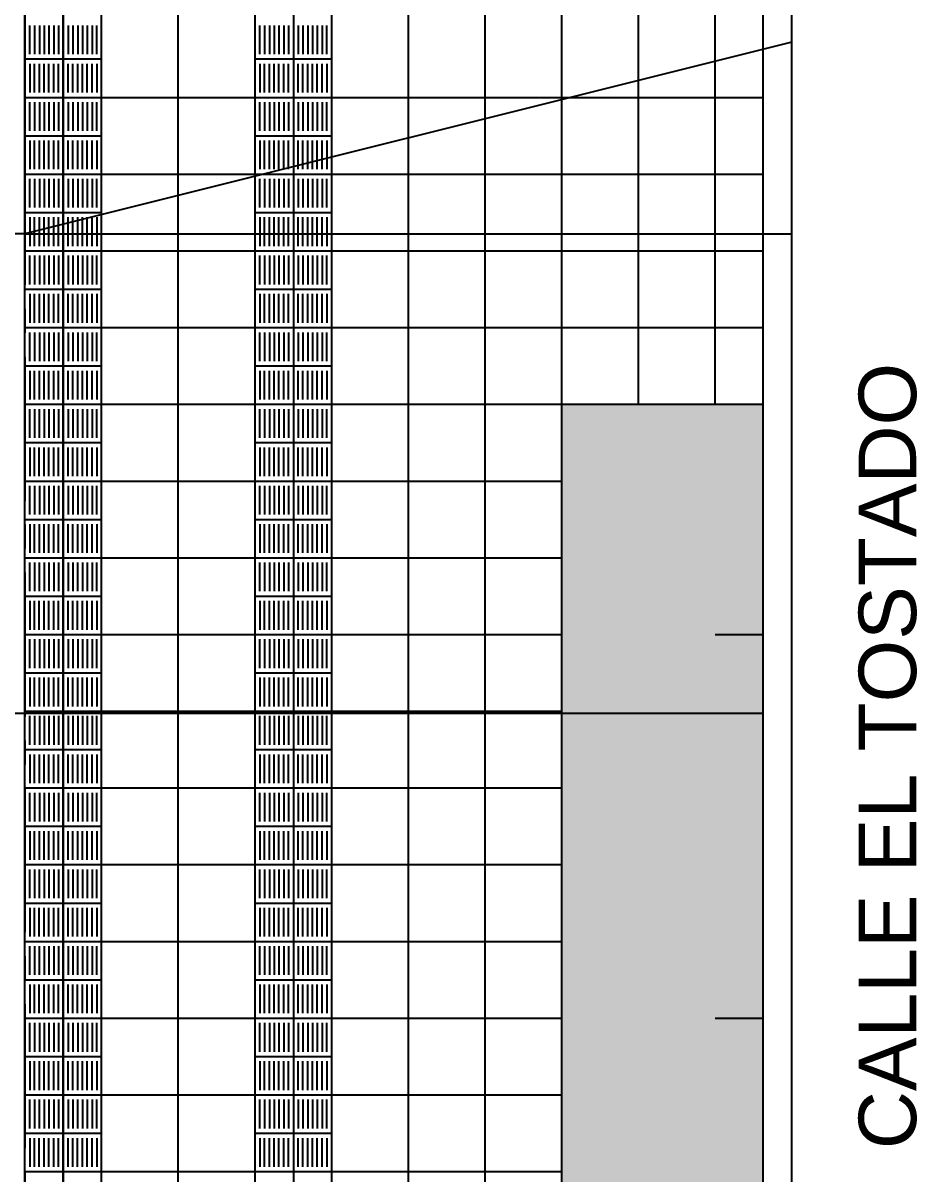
# Model space of a CAD drawing. Header units: inches. Extents: x -309 to 190, y -1585 to -1350.
# Drawn here: x -168.74 to -164.08, y -1403.94 to -1397.94 of the extents above; entities that cross this region are included whole.
import ezdxf
from ezdxf.lldxf.tags import DXFTag

# ---------------------------------------------------------------- set-up
doc = ezdxf.new("R2010")
doc.units = ezdxf.units.IN
doc.header["$MEASUREMENT"] = 0
for name, pattern in [('CENTER2', [1.125, 0.75, -0.125, 0.125, -0.125]), ('DASHDOT', [25.4, 12.7, -6.35, 0, -6.35]), ('HIDDEN', [0.375, 0.25, -0.125])]:
    doc.linetypes.add(name, pattern=pattern)
for name, color, linetype in [('02', 9, 'CONTINUOUS'), ('CIEGOS', 9, 'CONTINUOUS'), ('DET', 9, 'CONTINUOUS'), ('EJES', 9, 'DASHDOT'), ('lm', 9, 'HIDDEN'), ('NO VIDENTES', 9, 'CONTINUOUS'), ('PROY', 9, 'HIDDEN2'), ('REVOQUE', 9, 'CONTINUOUS'), ('TEXTVENT', 9, 'CONTINUOUS'), ('V2', 9, 'CONTINUOUS')]:
    doc.layers.add(name, color=color, linetype=linetype)
doc.styles.add('ARIAL', font='arial.ttf', dxfattribs={"height": 0.225})
tags = doc.linetypes.add('HIDDEN2', pattern=[0.1875, 0.125, -0.0625]).pattern_tags.tags
tags[6:7] = [DXFTag(74, 4), DXFTag(75, 0), DXFTag(340, '0'), DXFTag(46, 1.0), DXFTag(50, 0.0), DXFTag(44, 0.0), DXFTag(45, 0.0)]
tags[4:5] = [DXFTag(74, 4), DXFTag(75, 0), DXFTag(340, '0'), DXFTag(46, 1.0), DXFTag(50, 0.0), DXFTag(44, 0.0), DXFTag(45, 0.0)]

msp = doc.modelspace()

# ---------------------------------------------------------------- hatches: boundary and pattern name
at = {"layer": 'DET'}
h = msp.add_hatch(dxfattribs=at)
h.set_pattern_fill('AR-CONC', color=256, scale=0.04, style=0)
h.set_pattern_definition([(50, (-11.26744, -1582.76688), (0.28690407, -0.02510085), [0.03, -0.33]), (355, (-11.26744, -1582.76688), (-0.05550053, 0.30087685), [0.024, -0.264]), (100.45144, (-11.24353, -1582.76897), (0.23140354, 0.275776), [0.02549608, -0.28045684]), (46.1842, (-11.26744, -1582.68688), (0.42689653, -0.0662077), [0.045, -0.495]), (96.63564, (-11.23186, -1582.6924), (0.3738648, 0.38964744), [0.0382441, -0.4206855]), (351.18416, (-11.26744, -1582.6869), (0.3738648, 0.3896474), [0.036, -0.396]), (21, (-11.22744, -1582.70688), (0.23876282, -0.16104756), [0.03, -0.33]), (326, (-11.22744, -1582.70688), (0.09732613, 0.29006), [0.024, -0.264]), (71.45144, (-11.20754, -1582.7203), (0.33608895, 0.12901246), [0.02549608, -0.28045684]), (37.5, (-11.26744, -1582.76688), (0.00486394, 0.13315754), [0, -0.2608, 0, -0.268, 0, -0.265]), (7.5, (-11.26744, -1582.76688), (0.105227815, 0.157764685), [0, -0.1528, 0, -0.2548, 0, -0.101]), (327.5, (-11.35664, -1582.76688), (0.213528974, -0.00902195), [0, -0.1, 0, -0.312, 0, -0.414]), (317.5, (-11.39664, -1582.76688), (0.23327447, 0.040042), [0, -0.13, 0, -0.2072, 0, -0.294])])
h.paths.add_polyline_path([(-165.9318, -1399.9282), (-165.9318, -1412.7618), (-164.8818, -1412.7618), (-164.8819, -1399.9282)])

# ---------------------------------------------------------------- linework, layer by layer
at = {"layer": '02'}
for p, q in [((-164.7318, -1398.0397), (-168.7318, -1399.0397)), ((-168.7318, -1399.0397), (-164.7318, -1399.0397))]:
    msp.add_line(p, q, dxfattribs=at)
at = {"layer": 'CIEGOS'}
for points in [[(-167.1318, -1415.8317), (-167.1318, -1389.7393)], [(-167.5318, -1415.6658), (-167.5318, -1389.8715)], [(-168.3318, -1415.334), (-168.3318, -1390.1359)], [(-168.7318, -1415.1682), (-168.7318, -1390.2689)]]:
    msp.add_lwpolyline(points, dxfattribs=at)
at = {"layer": 'DET'}
for points in [[(-165.1318, -1399.9282), (-165.1318, -1389.0781)], [(-165.5318, -1399.9282), (-165.5318, -1389.2104)], [(-165.9318, -1416.3293), (-165.9318, -1389.3426)], [(-166.3318, -1416.1634), (-166.3318, -1389.4748)], [(-166.7318, -1415.9975), (-166.7318, -1389.607)], [(-167.3318, -1389.8054), (-167.3318, -1415.7487)], [(-167.9318, -1415.4999), (-167.9318, -1390.0037)], [(-168.5318, -1390.2021), (-168.5318, -1415.2511)], [(-168.5318, -1415.2511), (-168.5318, -1390.2689)], [(-168.7315, -1398.1282), (-168.3315, -1398.1282)], [(-167.5318, -1398.1282), (-167.1318, -1398.1282)], [(-168.732, -1398.3282), (-164.882, -1398.3282)], [(-168.7315, -1398.5282), (-168.3315, -1398.5282)], [(-167.5318, -1398.5282), (-167.1318, -1398.5282)], [(-168.732, -1398.7282), (-164.882, -1398.7282)], [(-168.7315, -1398.9282), (-168.3315, -1398.9282)], [(-167.5318, -1398.9282), (-167.1318, -1398.9282)], [(-168.732, -1399.1282), (-164.882, -1399.1282)], [(-168.7315, -1399.3282), (-168.3315, -1399.3282)], [(-167.5318, -1399.3282), (-167.1318, -1399.3282)], [(-168.732, -1399.5282), (-164.882, -1399.5282)], [(-168.7315, -1399.7282), (-168.3315, -1399.7282)], [(-167.5318, -1399.7282), (-167.1318, -1399.7282)], [(-168.732, -1399.9282), (-164.8819, -1399.9282)], [(-168.7319, -1400.1282), (-168.3319, -1400.1282)], [(-167.5318, -1400.1282), (-167.1318, -1400.1282)], [(-168.732, -1400.3282), (-165.9318, -1400.3282)], [(-168.7315, -1400.5282), (-168.3315, -1400.5282)], [(-167.5318, -1400.5282), (-167.1318, -1400.5282)], [(-168.732, -1400.7282), (-165.9318, -1400.7282)], [(-168.7319, -1400.9282), (-168.3319, -1400.9282)], [(-167.5318, -1400.9282), (-167.1318, -1400.9282)], [(-168.732, -1401.1282), (-165.9318, -1401.1282)], [(-165.1318, -1401.1282), (-164.8819, -1401.1282)], [(-168.7315, -1401.3282), (-168.3315, -1401.3282)], [(-167.5318, -1401.3282), (-167.1318, -1401.3282)], [(-168.7319, -1401.5282), (-165.9318, -1401.5282)], [(-168.7315, -1401.7282), (-168.3315, -1401.7282)], [(-167.5318, -1401.7282), (-167.1318, -1401.7282)], [(-168.7319, -1401.9282), (-165.9318, -1401.9282)], [(-168.7316, -1402.1282), (-168.3316, -1402.1282)], [(-167.5318, -1402.1282), (-167.1318, -1402.1282)], [(-168.7319, -1402.3282), (-165.9318, -1402.3282)], [(-168.7319, -1402.5282), (-168.3319, -1402.5282)], [(-167.5318, -1402.5282), (-167.1318, -1402.5282)], [(-168.7319, -1402.7282), (-165.9318, -1402.7282)], [(-168.7319, -1402.9282), (-168.3319, -1402.9282)], [(-167.5318, -1402.9282), (-167.1318, -1402.9282)], [(-168.7319, -1403.1282), (-165.9318, -1403.1282)], [(-165.1318, -1403.1282), (-164.8819, -1403.1282)], [(-168.7316, -1403.3282), (-168.3316, -1403.3282)], [(-167.5318, -1403.3282), (-167.1318, -1403.3282)], [(-168.7319, -1403.5282), (-165.9318, -1403.5282)], [(-168.732, -1403.7282), (-168.332, -1403.7282)], [(-167.5318, -1403.7282), (-167.1318, -1403.7282)], [(-168.732, -1403.9282), (-165.9318, -1403.9282)]]:
    msp.add_lwpolyline(points, dxfattribs=at)
at = {"layer": 'EJES', "ltscale": 0.6}
msp.add_line((-168.7318, -1404.0397), (-168.7318, -1399.0397), dxfattribs=at)
at = {"layer": 'lm', "linetype": 'CENTER2'}
msp.add_line((-168.7318, -1388.4307), (-168.7318, -1417.0141), dxfattribs=at)
msp.add_line((-168.7318, -1388.4307), (-168.7318, -1417.0141), dxfattribs=at)
at = {"layer": 'NO VIDENTES'}
for p, q in [((-168.7065, -1398.1032), (-168.7065, -1397.9532)), ((-168.6815, -1397.9532), (-168.6815, -1398.1032)), ((-168.6565, -1397.9532), (-168.6565, -1398.1032)), ((-168.6315, -1397.9532), (-168.6315, -1398.1032)), ((-168.6065, -1397.9532), (-168.6065, -1398.1032)), ((-168.5815, -1397.9532), (-168.5815, -1398.1032)), ((-168.5565, -1397.9532), (-168.5565, -1398.1032)), ((-168.5065, -1397.9532), (-168.5065, -1398.1032)), ((-168.4815, -1397.9532), (-168.4815, -1398.1032)), ((-168.4565, -1397.9532), (-168.4565, -1398.1032)), ((-168.4315, -1397.9532), (-168.4315, -1398.1032)), ((-168.4065, -1397.9532), (-168.4065, -1398.1032)), ((-168.3815, -1397.9532), (-168.3815, -1398.1032)), ((-168.3565, -1398.1032), (-168.3565, -1397.9532)), ((-167.5068, -1398.1032), (-167.5068, -1397.9532)), ((-167.4818, -1397.9532), (-167.4818, -1398.1032)), ((-167.4568, -1397.9532), (-167.4568, -1398.1032)), ((-167.4318, -1397.9532), (-167.4318, -1398.1032)), ((-167.4068, -1397.9532), (-167.4068, -1398.1032)), ((-167.3818, -1397.9532), (-167.3818, -1398.1032)), ((-167.3568, -1397.9532), (-167.3568, -1398.1032)), ((-167.3068, -1397.9532), (-167.3068, -1398.1032)), ((-167.2818, -1397.9532), (-167.2818, -1398.1032)), ((-167.2568, -1397.9532), (-167.2568, -1398.1032)), ((-167.2318, -1397.9532), (-167.2318, -1398.1032)), ((-167.2068, -1397.9532), (-167.2068, -1398.1032)), ((-167.1818, -1397.9532), (-167.1818, -1398.1032)), ((-167.1568, -1398.1032), (-167.1568, -1397.9532)), ((-168.7065, -1398.1532), (-168.7065, -1398.3032)), ((-168.6815, -1398.3032), (-168.6815, -1398.1532)), ((-168.6565, -1398.3032), (-168.6565, -1398.1532)), ((-168.6315, -1398.3032), (-168.6315, -1398.1532)), ((-168.6065, -1398.3032), (-168.6065, -1398.1532)), ((-168.5815, -1398.3032), (-168.5815, -1398.1532)), ((-168.5565, -1398.3032), (-168.5565, -1398.1532)), ((-168.5065, -1398.3032), (-168.5065, -1398.1532)), ((-168.4815, -1398.3032), (-168.4815, -1398.1532)), ((-168.4565, -1398.3032), (-168.4565, -1398.1532)), ((-168.4315, -1398.3032), (-168.4315, -1398.1532)), ((-168.4065, -1398.3032), (-168.4065, -1398.1532)), ((-168.3815, -1398.3032), (-168.3815, -1398.1532)), ((-168.3565, -1398.1532), (-168.3565, -1398.3032)), ((-167.5068, -1398.1532), (-167.5068, -1398.3032)), ((-167.4818, -1398.3032), (-167.4818, -1398.1532)), ((-167.4568, -1398.3032), (-167.4568, -1398.1532)), ((-167.4318, -1398.3032), (-167.4318, -1398.1532)), ((-167.4068, -1398.3032), (-167.4068, -1398.1532)), ((-167.3818, -1398.3032), (-167.3818, -1398.1532)), ((-167.3568, -1398.3032), (-167.3568, -1398.1532)), ((-167.3068, -1398.3032), (-167.3068, -1398.1532)), ((-167.2818, -1398.3032), (-167.2818, -1398.1532)), ((-167.2568, -1398.3032), (-167.2568, -1398.1532)), ((-167.2318, -1398.3032), (-167.2318, -1398.1532)), ((-167.2068, -1398.3032), (-167.2068, -1398.1532)), ((-167.1818, -1398.3032), (-167.1818, -1398.1532)), ((-167.1568, -1398.1532), (-167.1568, -1398.3032)), ((-168.7065, -1398.5032), (-168.7065, -1398.3532)), ((-168.6815, -1398.3532), (-168.6815, -1398.5032)), ((-168.6565, -1398.3532), (-168.6565, -1398.5032)), ((-168.6315, -1398.3532), (-168.6315, -1398.5032)), ((-168.6065, -1398.3532), (-168.6065, -1398.5032)), ((-168.5815, -1398.3532), (-168.5815, -1398.5032)), ((-168.5565, -1398.3532), (-168.5565, -1398.5032)), ((-168.5065, -1398.3532), (-168.5065, -1398.5032)), ((-168.4815, -1398.3532), (-168.4815, -1398.5032)), ((-168.4565, -1398.3532), (-168.4565, -1398.5032)), ((-168.4315, -1398.3532), (-168.4315, -1398.5032)), ((-168.4065, -1398.3532), (-168.4065, -1398.5032)), ((-168.3815, -1398.3532), (-168.3815, -1398.5032)), ((-168.3565, -1398.5032), (-168.3565, -1398.3532)), ((-167.5068, -1398.5032), (-167.5068, -1398.3532)), ((-167.4818, -1398.3532), (-167.4818, -1398.5032)), ((-167.4568, -1398.3532), (-167.4568, -1398.5032)), ((-167.4318, -1398.3532), (-167.4318, -1398.5032)), ((-167.4068, -1398.3532), (-167.4068, -1398.5032)), ((-167.3818, -1398.3532), (-167.3818, -1398.5032)), ((-167.3568, -1398.3532), (-167.3568, -1398.5032)), ((-167.3068, -1398.3532), (-167.3068, -1398.5032)), ((-167.2818, -1398.3532), (-167.2818, -1398.5032)), ((-167.2568, -1398.3532), (-167.2568, -1398.5032)), ((-167.2318, -1398.3532), (-167.2318, -1398.5032)), ((-167.2068, -1398.3532), (-167.2068, -1398.5032)), ((-167.1818, -1398.3532), (-167.1818, -1398.5032)), ((-167.1568, -1398.5032), (-167.1568, -1398.3532)), ((-168.7065, -1398.5532), (-168.7065, -1398.7032)), ((-168.6815, -1398.7032), (-168.6815, -1398.5532)), ((-168.6565, -1398.7032), (-168.6565, -1398.5532)), ((-168.6315, -1398.7032), (-168.6315, -1398.5532)), ((-168.6065, -1398.7032), (-168.6065, -1398.5532)), ((-168.5815, -1398.7032), (-168.5815, -1398.5532)), ((-168.5565, -1398.7032), (-168.5565, -1398.5532)), ((-168.5065, -1398.7032), (-168.5065, -1398.5532)), ((-168.4815, -1398.7032), (-168.4815, -1398.5532)), ((-168.4565, -1398.7032), (-168.4565, -1398.5532)), ((-168.4315, -1398.7032), (-168.4315, -1398.5532)), ((-168.4065, -1398.7032), (-168.4065, -1398.5532)), ((-168.3815, -1398.7032), (-168.3815, -1398.5532)), ((-168.3565, -1398.5532), (-168.3565, -1398.7032)), ((-167.5068, -1398.5532), (-167.5068, -1398.7032)), ((-167.4818, -1398.7032), (-167.4818, -1398.5532)), ((-167.4568, -1398.7032), (-167.4568, -1398.5532)), ((-167.4318, -1398.7032), (-167.4318, -1398.5532)), ((-167.4068, -1398.7032), (-167.4068, -1398.5532)), ((-167.3818, -1398.7032), (-167.3818, -1398.5532)), ((-167.3568, -1398.7032), (-167.3568, -1398.5532)), ((-167.3068, -1398.7032), (-167.3068, -1398.5532)), ((-167.2818, -1398.7032), (-167.2818, -1398.5532)), ((-167.2568, -1398.7032), (-167.2568, -1398.5532)), ((-167.2318, -1398.7032), (-167.2318, -1398.5532)), ((-167.2068, -1398.7032), (-167.2068, -1398.5532)), ((-167.1818, -1398.7032), (-167.1818, -1398.5532)), ((-167.1568, -1398.5532), (-167.1568, -1398.7032)), ((-168.7065, -1398.9032), (-168.7065, -1398.7532)), ((-168.6815, -1398.7532), (-168.6815, -1398.9032)), ((-168.6565, -1398.7532), (-168.6565, -1398.9032)), ((-168.6315, -1398.7532), (-168.6315, -1398.9032)), ((-168.6065, -1398.7532), (-168.6065, -1398.9032)), ((-168.5815, -1398.7532), (-168.5815, -1398.9032)), ((-168.5565, -1398.7532), (-168.5565, -1398.9032)), ((-168.5065, -1398.7532), (-168.5065, -1398.9032)), ((-168.4815, -1398.7532), (-168.4815, -1398.9032)), ((-168.4565, -1398.7532), (-168.4565, -1398.9032)), ((-168.4315, -1398.7532), (-168.4315, -1398.9032)), ((-168.4065, -1398.7532), (-168.4065, -1398.9032)), ((-168.3815, -1398.7532), (-168.3815, -1398.9032)), ((-168.3565, -1398.9032), (-168.3565, -1398.7532)), ((-167.5068, -1398.9032), (-167.5068, -1398.7532)), ((-167.4818, -1398.7532), (-167.4818, -1398.9032)), ((-167.4568, -1398.7532), (-167.4568, -1398.9032)), ((-167.4318, -1398.7532), (-167.4318, -1398.9032)), ((-167.4068, -1398.7532), (-167.4068, -1398.9032)), ((-167.3818, -1398.7532), (-167.3818, -1398.9032)), ((-167.3568, -1398.7532), (-167.3568, -1398.9032)), ((-167.3068, -1398.7532), (-167.3068, -1398.9032)), ((-167.2818, -1398.7532), (-167.2818, -1398.9032)), ((-167.2568, -1398.7532), (-167.2568, -1398.9032)), ((-167.2318, -1398.7532), (-167.2318, -1398.9032)), ((-167.2068, -1398.7532), (-167.2068, -1398.9032)), ((-167.1818, -1398.7532), (-167.1818, -1398.9032)), ((-167.1568, -1398.9032), (-167.1568, -1398.7532)), ((-168.7065, -1398.9532), (-168.7065, -1399.1032)), ((-168.6815, -1399.1032), (-168.6815, -1398.9532)), ((-168.6565, -1399.1032), (-168.6565, -1398.9532)), ((-168.6315, -1399.1032), (-168.6315, -1398.9532)), ((-168.6065, -1399.1032), (-168.6065, -1398.9532)), ((-168.5815, -1399.1032), (-168.5815, -1398.9532)), ((-168.5565, -1399.1032), (-168.5565, -1398.9532)), ((-168.5065, -1399.1032), (-168.5065, -1398.9532)), ((-168.4815, -1399.1032), (-168.4815, -1398.9532)), ((-168.4565, -1399.1032), (-168.4565, -1398.9532)), ((-168.4315, -1399.1032), (-168.4315, -1398.9532)), ((-168.4065, -1399.1032), (-168.4065, -1398.9532)), ((-168.3815, -1399.1032), (-168.3815, -1398.9532)), ((-168.3565, -1398.9532), (-168.3565, -1399.1032)), ((-167.5068, -1398.9532), (-167.5068, -1399.1032)), ((-167.4818, -1399.1032), (-167.4818, -1398.9532)), ((-167.4568, -1399.1032), (-167.4568, -1398.9532)), ((-167.4318, -1399.1032), (-167.4318, -1398.9532)), ((-167.4068, -1399.1032), (-167.4068, -1398.9532)), ((-167.3818, -1399.1032), (-167.3818, -1398.9532)), ((-167.3568, -1399.1032), (-167.3568, -1398.9532)), ((-167.3068, -1399.1032), (-167.3068, -1398.9532)), ((-167.2818, -1399.1032), (-167.2818, -1398.9532)), ((-167.2568, -1399.1032), (-167.2568, -1398.9532)), ((-167.2318, -1399.1032), (-167.2318, -1398.9532)), ((-167.2068, -1399.1032), (-167.2068, -1398.9532)), ((-167.1818, -1399.1032), (-167.1818, -1398.9532)), ((-167.1568, -1398.9532), (-167.1568, -1399.1032)), ((-168.7065, -1399.3032), (-168.7065, -1399.1532)), ((-168.6815, -1399.1532), (-168.6815, -1399.3032)), ((-168.6565, -1399.1532), (-168.6565, -1399.3032)), ((-168.6315, -1399.1532), (-168.6315, -1399.3032)), ((-168.6065, -1399.1532), (-168.6065, -1399.3032)), ((-168.5815, -1399.1532), (-168.5815, -1399.3032)), ((-168.5565, -1399.1532), (-168.5565, -1399.3032)), ((-168.5065, -1399.1532), (-168.5065, -1399.3032)), ((-168.4815, -1399.1532), (-168.4815, -1399.3032)), ((-168.4565, -1399.1532), (-168.4565, -1399.3032)), ((-168.4315, -1399.1532), (-168.4315, -1399.3032)), ((-168.4065, -1399.1532), (-168.4065, -1399.3032)), ((-168.3815, -1399.1532), (-168.3815, -1399.3032)), ((-168.3565, -1399.3032), (-168.3565, -1399.1532)), ((-167.5068, -1399.3032), (-167.5068, -1399.1532)), ((-167.4818, -1399.1532), (-167.4818, -1399.3032)), ((-167.4568, -1399.1532), (-167.4568, -1399.3032)), ((-167.4318, -1399.1532), (-167.4318, -1399.3032)), ((-167.4068, -1399.1532), (-167.4068, -1399.3032)), ((-167.3818, -1399.1532), (-167.3818, -1399.3032)), ((-167.3568, -1399.1532), (-167.3568, -1399.3032)), ((-167.3068, -1399.1532), (-167.3068, -1399.3032)), ((-167.2818, -1399.1532), (-167.2818, -1399.3032)), ((-167.2568, -1399.1532), (-167.2568, -1399.3032)), ((-167.2318, -1399.1532), (-167.2318, -1399.3032)), ((-167.2068, -1399.1532), (-167.2068, -1399.3032)), ((-167.1818, -1399.1532), (-167.1818, -1399.3032)), ((-167.1568, -1399.3032), (-167.1568, -1399.1532)), ((-168.7065, -1399.3532), (-168.7065, -1399.5032)), ((-168.6815, -1399.5032), (-168.6815, -1399.3532)), ((-168.6565, -1399.5032), (-168.6565, -1399.3532)), ((-168.6315, -1399.5032), (-168.6315, -1399.3532)), ((-168.6065, -1399.5032), (-168.6065, -1399.3532)), ((-168.5815, -1399.5032), (-168.5815, -1399.3532)), ((-168.5565, -1399.5032), (-168.5565, -1399.3532)), ((-168.5065, -1399.5032), (-168.5065, -1399.3532)), ((-168.4815, -1399.5032), (-168.4815, -1399.3532)), ((-168.4565, -1399.5032), (-168.4565, -1399.3532)), ((-168.4315, -1399.5032), (-168.4315, -1399.3532)), ((-168.4065, -1399.5032), (-168.4065, -1399.3532)), ((-168.3815, -1399.5032), (-168.3815, -1399.3532)), ((-168.3565, -1399.3532), (-168.3565, -1399.5032)), ((-167.5068, -1399.3532), (-167.5068, -1399.5032)), ((-167.4818, -1399.5032), (-167.4818, -1399.3532)), ((-167.4568, -1399.5032), (-167.4568, -1399.3532)), ((-167.4318, -1399.5032), (-167.4318, -1399.3532)), ((-167.4068, -1399.5032), (-167.4068, -1399.3532)), ((-167.3818, -1399.5032), (-167.3818, -1399.3532)), ((-167.3568, -1399.5032), (-167.3568, -1399.3532)), ((-167.3068, -1399.5032), (-167.3068, -1399.3532)), ((-167.2818, -1399.5032), (-167.2818, -1399.3532)), ((-167.2568, -1399.5032), (-167.2568, -1399.3532)), ((-167.2318, -1399.5032), (-167.2318, -1399.3532)), ((-167.2068, -1399.5032), (-167.2068, -1399.3532)), ((-167.1818, -1399.5032), (-167.1818, -1399.3532)), ((-167.1568, -1399.3532), (-167.1568, -1399.5032)), ((-168.7065, -1399.7032), (-168.7065, -1399.5532)), ((-168.6815, -1399.5532), (-168.6815, -1399.7032)), ((-168.6565, -1399.5532), (-168.6565, -1399.7032)), ((-168.6315, -1399.5532), (-168.6315, -1399.7032)), ((-168.6065, -1399.5532), (-168.6065, -1399.7032)), ((-168.5815, -1399.5532), (-168.5815, -1399.7032)), ((-168.5565, -1399.5532), (-168.5565, -1399.7032)), ((-168.5065, -1399.5532), (-168.5065, -1399.7032)), ((-168.4815, -1399.5532), (-168.4815, -1399.7032)), ((-168.4565, -1399.5532), (-168.4565, -1399.7032)), ((-168.4315, -1399.5532), (-168.4315, -1399.7032)), ((-168.4065, -1399.5532), (-168.4065, -1399.7032)), ((-168.3815, -1399.5532), (-168.3815, -1399.7032)), ((-168.3565, -1399.7032), (-168.3565, -1399.5532)), ((-167.5068, -1399.7032), (-167.5068, -1399.5532)), ((-167.4818, -1399.5532), (-167.4818, -1399.7032)), ((-167.4568, -1399.5532), (-167.4568, -1399.7032)), ((-167.4318, -1399.5532), (-167.4318, -1399.7032)), ((-167.4068, -1399.5532), (-167.4068, -1399.7032)), ((-167.3818, -1399.5532), (-167.3818, -1399.7032)), ((-167.3568, -1399.5532), (-167.3568, -1399.7032)), ((-167.3068, -1399.5532), (-167.3068, -1399.7032)), ((-167.2818, -1399.5532), (-167.2818, -1399.7032)), ((-167.2568, -1399.5532), (-167.2568, -1399.7032)), ((-167.2318, -1399.5532), (-167.2318, -1399.7032)), ((-167.2068, -1399.5532), (-167.2068, -1399.7032)), ((-167.1818, -1399.5532), (-167.1818, -1399.7032)), ((-167.1568, -1399.7032), (-167.1568, -1399.5532)), ((-168.7065, -1399.7532), (-168.7065, -1399.9032)), ((-168.6815, -1399.9032), (-168.6815, -1399.7532)), ((-168.6565, -1399.9032), (-168.6565, -1399.7532)), ((-168.6315, -1399.9032), (-168.6315, -1399.7532)), ((-168.6065, -1399.9032), (-168.6065, -1399.7532)), ((-168.5815, -1399.9032), (-168.5815, -1399.7532)), ((-168.5565, -1399.9032), (-168.5565, -1399.7532)), ((-168.5065, -1399.9032), (-168.5065, -1399.7532)), ((-168.4815, -1399.9032), (-168.4815, -1399.7532)), ((-168.4565, -1399.9032), (-168.4565, -1399.7532)), ((-168.4315, -1399.9032), (-168.4315, -1399.7532)), ((-168.4065, -1399.9032), (-168.4065, -1399.7532)), ((-168.3815, -1399.9032), (-168.3815, -1399.7532)), ((-168.3565, -1399.7532), (-168.3565, -1399.9032)), ((-167.5068, -1399.7532), (-167.5068, -1399.9032)), ((-167.4818, -1399.9032), (-167.4818, -1399.7532)), ((-167.4568, -1399.9032), (-167.4568, -1399.7532)), ((-167.4318, -1399.9032), (-167.4318, -1399.7532)), ((-167.4068, -1399.9032), (-167.4068, -1399.7532)), ((-167.3818, -1399.9032), (-167.3818, -1399.7532)), ((-167.3568, -1399.9032), (-167.3568, -1399.7532)), ((-167.3068, -1399.9032), (-167.3068, -1399.7532)), ((-167.2818, -1399.9032), (-167.2818, -1399.7532)), ((-167.2568, -1399.9032), (-167.2568, -1399.7532)), ((-167.2318, -1399.9032), (-167.2318, -1399.7532)), ((-167.2068, -1399.9032), (-167.2068, -1399.7532)), ((-167.1818, -1399.9032), (-167.1818, -1399.7532)), ((-167.1568, -1399.7532), (-167.1568, -1399.9032)), ((-168.707, -1400.1032), (-168.707, -1399.9532)), ((-168.682, -1399.9532), (-168.682, -1400.1032)), ((-168.657, -1399.9532), (-168.657, -1400.1032)), ((-168.632, -1399.9532), (-168.632, -1400.1032)), ((-168.607, -1399.9532), (-168.607, -1400.1032)), ((-168.582, -1399.9532), (-168.582, -1400.1032)), ((-168.557, -1399.9532), (-168.557, -1400.1032)), ((-168.507, -1399.9532), (-168.507, -1400.1032)), ((-168.482, -1399.9532), (-168.482, -1400.1032)), ((-168.457, -1399.9532), (-168.457, -1400.1032)), ((-168.432, -1399.9532), (-168.432, -1400.1032)), ((-168.407, -1399.9532), (-168.407, -1400.1032)), ((-168.382, -1399.9532), (-168.382, -1400.1032)), ((-168.357, -1400.1032), (-168.357, -1399.9532)), ((-167.5068, -1400.1032), (-167.5068, -1399.9532)), ((-167.4818, -1399.9532), (-167.4818, -1400.1032)), ((-167.4568, -1399.9532), (-167.4568, -1400.1032)), ((-167.4318, -1399.9532), (-167.4318, -1400.1032)), ((-167.4068, -1399.9532), (-167.4068, -1400.1032)), ((-167.3818, -1399.9532), (-167.3818, -1400.1032)), ((-167.3568, -1399.9532), (-167.3568, -1400.1032)), ((-167.3068, -1399.9532), (-167.3068, -1400.1032)), ((-167.2818, -1399.9532), (-167.2818, -1400.1032)), ((-167.2568, -1399.9532), (-167.2568, -1400.1032)), ((-167.2318, -1399.9532), (-167.2318, -1400.1032)), ((-167.2068, -1399.9532), (-167.2068, -1400.1032)), ((-167.1818, -1399.9532), (-167.1818, -1400.1032)), ((-167.1568, -1400.1032), (-167.1568, -1399.9532)), ((-168.707, -1400.1532), (-168.707, -1400.3032)), ((-168.682, -1400.3032), (-168.682, -1400.1532)), ((-168.657, -1400.3032), (-168.657, -1400.1532)), ((-168.632, -1400.3032), (-168.632, -1400.1532)), ((-168.607, -1400.3032), (-168.607, -1400.1532)), ((-168.582, -1400.3032), (-168.582, -1400.1532)), ((-168.557, -1400.3032), (-168.557, -1400.1532)), ((-168.507, -1400.3032), (-168.507, -1400.1532)), ((-168.482, -1400.3032), (-168.482, -1400.1532)), ((-168.457, -1400.3032), (-168.457, -1400.1532)), ((-168.432, -1400.3032), (-168.432, -1400.1532)), ((-168.407, -1400.3032), (-168.407, -1400.1532)), ((-168.382, -1400.3032), (-168.382, -1400.1532)), ((-168.357, -1400.1532), (-168.357, -1400.3032)), ((-167.5068, -1400.1532), (-167.5068, -1400.3032)), ((-167.4818, -1400.3032), (-167.4818, -1400.1532)), ((-167.4568, -1400.3032), (-167.4568, -1400.1532)), ((-167.4318, -1400.3032), (-167.4318, -1400.1532)), ((-167.4068, -1400.3032), (-167.4068, -1400.1532)), ((-167.3818, -1400.3032), (-167.3818, -1400.1532)), ((-167.3568, -1400.3032), (-167.3568, -1400.1532)), ((-167.3068, -1400.3032), (-167.3068, -1400.1532)), ((-167.2818, -1400.3032), (-167.2818, -1400.1532)), ((-167.2568, -1400.3032), (-167.2568, -1400.1532)), ((-167.2318, -1400.3032), (-167.2318, -1400.1532)), ((-167.2068, -1400.3032), (-167.2068, -1400.1532)), ((-167.1818, -1400.3032), (-167.1818, -1400.1532)), ((-167.1568, -1400.1532), (-167.1568, -1400.3032)), ((-168.7065, -1400.5032), (-168.7065, -1400.3532)), ((-168.6815, -1400.3532), (-168.6815, -1400.5032)), ((-168.6565, -1400.3532), (-168.6565, -1400.5032)), ((-168.6315, -1400.3532), (-168.6315, -1400.5032)), ((-168.6065, -1400.3532), (-168.6065, -1400.5032)), ((-168.5815, -1400.3532), (-168.5815, -1400.5032)), ((-168.5565, -1400.3532), (-168.5565, -1400.5032)), ((-168.5065, -1400.3532), (-168.5065, -1400.5032)), ((-168.4815, -1400.3532), (-168.4815, -1400.5032)), ((-168.4565, -1400.3532), (-168.4565, -1400.5032)), ((-168.4315, -1400.3532), (-168.4315, -1400.5032)), ((-168.4065, -1400.3532), (-168.4065, -1400.5032)), ((-168.3815, -1400.3532), (-168.3815, -1400.5032)), ((-168.3565, -1400.5032), (-168.3565, -1400.3532)), ((-167.5068, -1400.5032), (-167.5068, -1400.3532)), ((-167.4818, -1400.3532), (-167.4818, -1400.5032)), ((-167.4568, -1400.3532), (-167.4568, -1400.5032)), ((-167.4318, -1400.3532), (-167.4318, -1400.5032)), ((-167.4068, -1400.3532), (-167.4068, -1400.5032)), ((-167.3818, -1400.3532), (-167.3818, -1400.5032)), ((-167.3568, -1400.3532), (-167.3568, -1400.5032)), ((-167.3068, -1400.3532), (-167.3068, -1400.5032)), ((-167.2818, -1400.3532), (-167.2818, -1400.5032)), ((-167.2568, -1400.3532), (-167.2568, -1400.5032)), ((-167.2318, -1400.3532), (-167.2318, -1400.5032)), ((-167.2068, -1400.3532), (-167.2068, -1400.5032)), ((-167.1818, -1400.3532), (-167.1818, -1400.5032)), ((-167.1568, -1400.5032), (-167.1568, -1400.3532)), ((-168.7065, -1400.5532), (-168.7065, -1400.7032)), ((-168.6815, -1400.7032), (-168.6815, -1400.5532)), ((-168.6565, -1400.7032), (-168.6565, -1400.5532)), ((-168.6315, -1400.7032), (-168.6315, -1400.5532)), ((-168.6065, -1400.7032), (-168.6065, -1400.5532)), ((-168.5815, -1400.7032), (-168.5815, -1400.5532)), ((-168.5565, -1400.7032), (-168.5565, -1400.5532)), ((-168.5065, -1400.7032), (-168.5065, -1400.5532)), ((-168.4815, -1400.7032), (-168.4815, -1400.5532)), ((-168.4565, -1400.7032), (-168.4565, -1400.5532)), ((-168.4315, -1400.7032), (-168.4315, -1400.5532)), ((-168.4065, -1400.7032), (-168.4065, -1400.5532)), ((-168.3815, -1400.7032), (-168.3815, -1400.5532)), ((-168.3565, -1400.5532), (-168.3565, -1400.7032)), ((-167.5068, -1400.5532), (-167.5068, -1400.7032)), ((-167.4818, -1400.7032), (-167.4818, -1400.5532)), ((-167.4568, -1400.7032), (-167.4568, -1400.5532)), ((-167.4318, -1400.7032), (-167.4318, -1400.5532)), ((-167.4068, -1400.7032), (-167.4068, -1400.5532)), ((-167.3818, -1400.7032), (-167.3818, -1400.5532)), ((-167.3568, -1400.7032), (-167.3568, -1400.5532)), ((-167.3068, -1400.7032), (-167.3068, -1400.5532)), ((-167.2818, -1400.7032), (-167.2818, -1400.5532)), ((-167.2568, -1400.7032), (-167.2568, -1400.5532)), ((-167.2318, -1400.7032), (-167.2318, -1400.5532)), ((-167.2068, -1400.7032), (-167.2068, -1400.5532)), ((-167.1818, -1400.7032), (-167.1818, -1400.5532)), ((-167.1568, -1400.5532), (-167.1568, -1400.7032)), ((-168.707, -1400.9032), (-168.707, -1400.7532)), ((-168.682, -1400.7532), (-168.682, -1400.9032)), ((-168.657, -1400.7532), (-168.657, -1400.9032)), ((-168.632, -1400.7532), (-168.632, -1400.9032)), ((-168.607, -1400.7532), (-168.607, -1400.9032)), ((-168.582, -1400.7532), (-168.582, -1400.9032)), ((-168.557, -1400.7532), (-168.557, -1400.9032)), ((-168.507, -1400.7532), (-168.507, -1400.9032)), ((-168.482, -1400.7532), (-168.482, -1400.9032)), ((-168.457, -1400.7532), (-168.457, -1400.9032)), ((-168.432, -1400.7532), (-168.432, -1400.9032)), ((-168.407, -1400.7532), (-168.407, -1400.9032)), ((-168.382, -1400.7532), (-168.382, -1400.9032)), ((-168.357, -1400.9032), (-168.357, -1400.7532)), ((-167.5068, -1400.9032), (-167.5068, -1400.7532)), ((-167.4818, -1400.7532), (-167.4818, -1400.9032)), ((-167.4568, -1400.7532), (-167.4568, -1400.9032)), ((-167.4318, -1400.7532), (-167.4318, -1400.9032)), ((-167.4068, -1400.7532), (-167.4068, -1400.9032)), ((-167.3818, -1400.7532), (-167.3818, -1400.9032)), ((-167.3568, -1400.7532), (-167.3568, -1400.9032)), ((-167.3068, -1400.7532), (-167.3068, -1400.9032)), ((-167.2818, -1400.7532), (-167.2818, -1400.9032)), ((-167.2568, -1400.7532), (-167.2568, -1400.9032)), ((-167.2318, -1400.7532), (-167.2318, -1400.9032)), ((-167.2068, -1400.7532), (-167.2068, -1400.9032)), ((-167.1818, -1400.7532), (-167.1818, -1400.9032)), ((-167.1568, -1400.9032), (-167.1568, -1400.7532)), ((-168.707, -1400.9532), (-168.707, -1401.1032)), ((-168.682, -1401.1032), (-168.682, -1400.9532)), ((-168.657, -1401.1032), (-168.657, -1400.9532)), ((-168.632, -1401.1032), (-168.632, -1400.9532)), ((-168.607, -1401.1032), (-168.607, -1400.9532)), ((-168.582, -1401.1032), (-168.582, -1400.9532)), ((-168.557, -1401.1032), (-168.557, -1400.9532)), ((-168.507, -1401.1032), (-168.507, -1400.9532)), ((-168.482, -1401.1032), (-168.482, -1400.9532)), ((-168.457, -1401.1032), (-168.457, -1400.9532)), ((-168.432, -1401.1032), (-168.432, -1400.9532)), ((-168.407, -1401.1032), (-168.407, -1400.9532)), ((-168.382, -1401.1032), (-168.382, -1400.9532)), ((-168.357, -1400.9532), (-168.357, -1401.1032)), ((-167.5068, -1400.9532), (-167.5068, -1401.1032)), ((-167.4818, -1401.1032), (-167.4818, -1400.9532)), ((-167.4568, -1401.1032), (-167.4568, -1400.9532)), ((-167.4318, -1401.1032), (-167.4318, -1400.9532)), ((-167.4068, -1401.1032), (-167.4068, -1400.9532)), ((-167.3818, -1401.1032), (-167.3818, -1400.9532)), ((-167.3568, -1401.1032), (-167.3568, -1400.9532)), ((-167.3068, -1401.1032), (-167.3068, -1400.9532)), ((-167.2818, -1401.1032), (-167.2818, -1400.9532)), ((-167.2568, -1401.1032), (-167.2568, -1400.9532)), ((-167.2318, -1401.1032), (-167.2318, -1400.9532)), ((-167.2068, -1401.1032), (-167.2068, -1400.9532)), ((-167.1818, -1401.1032), (-167.1818, -1400.9532)), ((-167.1568, -1400.9532), (-167.1568, -1401.1032)), ((-168.7065, -1401.3032), (-168.7065, -1401.1532)), ((-168.6815, -1401.1532), (-168.6815, -1401.3032)), ((-168.6565, -1401.1532), (-168.6565, -1401.3032)), ((-168.6315, -1401.1532), (-168.6315, -1401.3032)), ((-168.6065, -1401.1532), (-168.6065, -1401.3032)), ((-168.5815, -1401.1532), (-168.5815, -1401.3032)), ((-168.5565, -1401.1532), (-168.5565, -1401.3032)), ((-168.5065, -1401.1532), (-168.5065, -1401.3032)), ((-168.4815, -1401.1532), (-168.4815, -1401.3032)), ((-168.4565, -1401.1532), (-168.4565, -1401.3032)), ((-168.4315, -1401.1532), (-168.4315, -1401.3032)), ((-168.4065, -1401.1532), (-168.4065, -1401.3032)), ((-168.3815, -1401.1532), (-168.3815, -1401.3032)), ((-168.3565, -1401.3032), (-168.3565, -1401.1532)), ((-167.5068, -1401.3032), (-167.5068, -1401.1532)), ((-167.4818, -1401.1532), (-167.4818, -1401.3032)), ((-167.4568, -1401.1532), (-167.4568, -1401.3032)), ((-167.4318, -1401.1532), (-167.4318, -1401.3032)), ((-167.4068, -1401.1532), (-167.4068, -1401.3032)), ((-167.3818, -1401.1532), (-167.3818, -1401.3032)), ((-167.3568, -1401.1532), (-167.3568, -1401.3032)), ((-167.3068, -1401.1532), (-167.3068, -1401.3032)), ((-167.2818, -1401.1532), (-167.2818, -1401.3032)), ((-167.2568, -1401.1532), (-167.2568, -1401.3032)), ((-167.2318, -1401.1532), (-167.2318, -1401.3032)), ((-167.2068, -1401.1532), (-167.2068, -1401.3032)), ((-167.1818, -1401.1532), (-167.1818, -1401.3032)), ((-167.1568, -1401.3032), (-167.1568, -1401.1532)), ((-168.7065, -1401.3532), (-168.7065, -1401.5032)), ((-168.6815, -1401.5032), (-168.6815, -1401.3532)), ((-168.6565, -1401.5032), (-168.6565, -1401.3532)), ((-168.6315, -1401.5032), (-168.6315, -1401.3532)), ((-168.6065, -1401.5032), (-168.6065, -1401.3532)), ((-168.5815, -1401.5032), (-168.5815, -1401.3532)), ((-168.5565, -1401.5032), (-168.5565, -1401.3532)), ((-168.5065, -1401.5032), (-168.5065, -1401.3532)), ((-168.4815, -1401.5032), (-168.4815, -1401.3532)), ((-168.4565, -1401.5032), (-168.4565, -1401.3532)), ((-168.4315, -1401.5032), (-168.4315, -1401.3532)), ((-168.4065, -1401.5032), (-168.4065, -1401.3532)), ((-168.3815, -1401.5032), (-168.3815, -1401.3532)), ((-168.3565, -1401.3532), (-168.3565, -1401.5032)), ((-167.5068, -1401.3532), (-167.5068, -1401.5032)), ((-167.4818, -1401.5032), (-167.4818, -1401.3532)), ((-167.4568, -1401.5032), (-167.4568, -1401.3532)), ((-167.4318, -1401.5032), (-167.4318, -1401.3532)), ((-167.4068, -1401.5032), (-167.4068, -1401.3532)), ((-167.3818, -1401.5032), (-167.3818, -1401.3532)), ((-167.3568, -1401.5032), (-167.3568, -1401.3532)), ((-167.3068, -1401.5032), (-167.3068, -1401.3532)), ((-167.2818, -1401.5032), (-167.2818, -1401.3532)), ((-167.2568, -1401.5032), (-167.2568, -1401.3532)), ((-167.2318, -1401.5032), (-167.2318, -1401.3532)), ((-167.2068, -1401.5032), (-167.2068, -1401.3532)), ((-167.1818, -1401.5032), (-167.1818, -1401.3532)), ((-167.1568, -1401.3532), (-167.1568, -1401.5032)), ((-168.7066, -1401.7032), (-168.7066, -1401.5532)), ((-168.6816, -1401.5532), (-168.6816, -1401.7032)), ((-168.6566, -1401.5532), (-168.6566, -1401.7032)), ((-168.6316, -1401.5532), (-168.6316, -1401.7032)), ((-168.6066, -1401.5532), (-168.6066, -1401.7032)), ((-168.5816, -1401.5532), (-168.5816, -1401.7032)), ((-168.5566, -1401.5532), (-168.5566, -1401.7032)), ((-168.5066, -1401.5532), (-168.5066, -1401.7032)), ((-168.4816, -1401.5532), (-168.4816, -1401.7032)), ((-168.4566, -1401.5532), (-168.4566, -1401.7032)), ((-168.4316, -1401.5532), (-168.4316, -1401.7032)), ((-168.4066, -1401.5532), (-168.4066, -1401.7032)), ((-168.3816, -1401.5532), (-168.3816, -1401.7032)), ((-168.3566, -1401.7032), (-168.3566, -1401.5532)), ((-167.5068, -1401.7032), (-167.5068, -1401.5532)), ((-167.4818, -1401.5532), (-167.4818, -1401.7032)), ((-167.4568, -1401.5532), (-167.4568, -1401.7032)), ((-167.4318, -1401.5532), (-167.4318, -1401.7032)), ((-167.4068, -1401.5532), (-167.4068, -1401.7032)), ((-167.3818, -1401.5532), (-167.3818, -1401.7032)), ((-167.3568, -1401.5532), (-167.3568, -1401.7032)), ((-167.3068, -1401.5532), (-167.3068, -1401.7032)), ((-167.2818, -1401.5532), (-167.2818, -1401.7032)), ((-167.2568, -1401.5532), (-167.2568, -1401.7032)), ((-167.2318, -1401.5532), (-167.2318, -1401.7032)), ((-167.2068, -1401.5532), (-167.2068, -1401.7032)), ((-167.1818, -1401.5532), (-167.1818, -1401.7032)), ((-167.1568, -1401.7032), (-167.1568, -1401.5532)), ((-168.7066, -1401.7532), (-168.7066, -1401.9032)), ((-168.6816, -1401.9032), (-168.6816, -1401.7532)), ((-168.6566, -1401.9032), (-168.6566, -1401.7532)), ((-168.6316, -1401.9032), (-168.6316, -1401.7532)), ((-168.6066, -1401.9032), (-168.6066, -1401.7532)), ((-168.5816, -1401.9032), (-168.5816, -1401.7532)), ((-168.5566, -1401.9032), (-168.5566, -1401.7532)), ((-168.5066, -1401.9032), (-168.5066, -1401.7532)), ((-168.4816, -1401.9032), (-168.4816, -1401.7532)), ((-168.4566, -1401.9032), (-168.4566, -1401.7532)), ((-168.4316, -1401.9032), (-168.4316, -1401.7532)), ((-168.4066, -1401.9032), (-168.4066, -1401.7532)), ((-168.3816, -1401.9032), (-168.3816, -1401.7532)), ((-168.3566, -1401.7532), (-168.3566, -1401.9032)), ((-167.5068, -1401.7532), (-167.5068, -1401.9032)), ((-167.4818, -1401.9032), (-167.4818, -1401.7532)), ((-167.4568, -1401.9032), (-167.4568, -1401.7532)), ((-167.4318, -1401.9032), (-167.4318, -1401.7532)), ((-167.4068, -1401.9032), (-167.4068, -1401.7532)), ((-167.3818, -1401.9032), (-167.3818, -1401.7532)), ((-167.3568, -1401.9032), (-167.3568, -1401.7532)), ((-167.3068, -1401.9032), (-167.3068, -1401.7532)), ((-167.2818, -1401.9032), (-167.2818, -1401.7532)), ((-167.2568, -1401.9032), (-167.2568, -1401.7532)), ((-167.2318, -1401.9032), (-167.2318, -1401.7532)), ((-167.2068, -1401.9032), (-167.2068, -1401.7532)), ((-167.1818, -1401.9032), (-167.1818, -1401.7532)), ((-167.1568, -1401.7532), (-167.1568, -1401.9032)), ((-168.7066, -1402.1032), (-168.7066, -1401.9532)), ((-168.6816, -1401.9532), (-168.6816, -1402.1032)), ((-168.6566, -1401.9532), (-168.6566, -1402.1032)), ((-168.6316, -1401.9532), (-168.6316, -1402.1032)), ((-168.6066, -1401.9532), (-168.6066, -1402.1032)), ((-168.5816, -1401.9532), (-168.5816, -1402.1032)), ((-168.5566, -1401.9532), (-168.5566, -1402.1032)), ((-168.5066, -1401.9532), (-168.5066, -1402.1032)), ((-168.4816, -1401.9532), (-168.4816, -1402.1032)), ((-168.4566, -1401.9532), (-168.4566, -1402.1032)), ((-168.4316, -1401.9532), (-168.4316, -1402.1032)), ((-168.4066, -1401.9532), (-168.4066, -1402.1032)), ((-168.3816, -1401.9532), (-168.3816, -1402.1032)), ((-168.3566, -1402.1032), (-168.3566, -1401.9532)), ((-167.5068, -1402.1032), (-167.5068, -1401.9532)), ((-167.4818, -1401.9532), (-167.4818, -1402.1032)), ((-167.4568, -1401.9532), (-167.4568, -1402.1032)), ((-167.4318, -1401.9532), (-167.4318, -1402.1032)), ((-167.4068, -1401.9532), (-167.4068, -1402.1032)), ((-167.3818, -1401.9532), (-167.3818, -1402.1032)), ((-167.3568, -1401.9532), (-167.3568, -1402.1032)), ((-167.3068, -1401.9532), (-167.3068, -1402.1032)), ((-167.2818, -1401.9532), (-167.2818, -1402.1032)), ((-167.2568, -1401.9532), (-167.2568, -1402.1032)), ((-167.2318, -1401.9532), (-167.2318, -1402.1032)), ((-167.2068, -1401.9532), (-167.2068, -1402.1032)), ((-167.1818, -1401.9532), (-167.1818, -1402.1032)), ((-167.1568, -1402.1032), (-167.1568, -1401.9532)), ((-168.7066, -1402.1532), (-168.7066, -1402.3032)), ((-168.6816, -1402.3032), (-168.6816, -1402.1532)), ((-168.6566, -1402.3032), (-168.6566, -1402.1532)), ((-168.6316, -1402.3032), (-168.6316, -1402.1532)), ((-168.6066, -1402.3032), (-168.6066, -1402.1532)), ((-168.5816, -1402.3032), (-168.5816, -1402.1532)), ((-168.5566, -1402.3032), (-168.5566, -1402.1532)), ((-168.5066, -1402.3032), (-168.5066, -1402.1532)), ((-168.4816, -1402.3032), (-168.4816, -1402.1532)), ((-168.4566, -1402.3032), (-168.4566, -1402.1532)), ((-168.4316, -1402.3032), (-168.4316, -1402.1532)), ((-168.4066, -1402.3032), (-168.4066, -1402.1532)), ((-168.3816, -1402.3032), (-168.3816, -1402.1532)), ((-168.3566, -1402.1532), (-168.3566, -1402.3032)), ((-167.5068, -1402.1532), (-167.5068, -1402.3032)), ((-167.4818, -1402.3032), (-167.4818, -1402.1532)), ((-167.4568, -1402.3032), (-167.4568, -1402.1532)), ((-167.4318, -1402.3032), (-167.4318, -1402.1532)), ((-167.4068, -1402.3032), (-167.4068, -1402.1532)), ((-167.3818, -1402.3032), (-167.3818, -1402.1532)), ((-167.3568, -1402.3032), (-167.3568, -1402.1532)), ((-167.3068, -1402.3032), (-167.3068, -1402.1532)), ((-167.2818, -1402.3032), (-167.2818, -1402.1532)), ((-167.2568, -1402.3032), (-167.2568, -1402.1532)), ((-167.2318, -1402.3032), (-167.2318, -1402.1532)), ((-167.2068, -1402.3032), (-167.2068, -1402.1532)), ((-167.1818, -1402.3032), (-167.1818, -1402.1532)), ((-167.1568, -1402.1532), (-167.1568, -1402.3032)), ((-168.7069, -1402.5032), (-168.7069, -1402.3532)), ((-168.6819, -1402.3532), (-168.6819, -1402.5032)), ((-168.6569, -1402.3532), (-168.6569, -1402.5032)), ((-168.6319, -1402.3532), (-168.6319, -1402.5032)), ((-168.6069, -1402.3532), (-168.6069, -1402.5032)), ((-168.5819, -1402.3532), (-168.5819, -1402.5032)), ((-168.5569, -1402.3532), (-168.5569, -1402.5032)), ((-168.5069, -1402.3532), (-168.5069, -1402.5032)), ((-168.4819, -1402.3532), (-168.4819, -1402.5032)), ((-168.4569, -1402.3532), (-168.4569, -1402.5032)), ((-168.4319, -1402.3532), (-168.4319, -1402.5032)), ((-168.4069, -1402.3532), (-168.4069, -1402.5032)), ((-168.3819, -1402.3532), (-168.3819, -1402.5032)), ((-168.3569, -1402.5032), (-168.3569, -1402.3532)), ((-167.5068, -1402.5032), (-167.5068, -1402.3532)), ((-167.4818, -1402.3532), (-167.4818, -1402.5032)), ((-167.4568, -1402.3532), (-167.4568, -1402.5032)), ((-167.4318, -1402.3532), (-167.4318, -1402.5032)), ((-167.4068, -1402.3532), (-167.4068, -1402.5032)), ((-167.3818, -1402.3532), (-167.3818, -1402.5032)), ((-167.3568, -1402.3532), (-167.3568, -1402.5032)), ((-167.3068, -1402.3532), (-167.3068, -1402.5032)), ((-167.2818, -1402.3532), (-167.2818, -1402.5032)), ((-167.2568, -1402.3532), (-167.2568, -1402.5032)), ((-167.2318, -1402.3532), (-167.2318, -1402.5032)), ((-167.2068, -1402.3532), (-167.2068, -1402.5032)), ((-167.1818, -1402.3532), (-167.1818, -1402.5032)), ((-167.1568, -1402.5032), (-167.1568, -1402.3532)), ((-168.7069, -1402.5532), (-168.7069, -1402.7032)), ((-168.6819, -1402.7032), (-168.6819, -1402.5532)), ((-168.6569, -1402.7032), (-168.6569, -1402.5532)), ((-168.6319, -1402.7032), (-168.6319, -1402.5532)), ((-168.6069, -1402.7032), (-168.6069, -1402.5532)), ((-168.5819, -1402.7032), (-168.5819, -1402.5532)), ((-168.5569, -1402.7032), (-168.5569, -1402.5532)), ((-168.5069, -1402.7032), (-168.5069, -1402.5532)), ((-168.4819, -1402.7032), (-168.4819, -1402.5532)), ((-168.4569, -1402.7032), (-168.4569, -1402.5532)), ((-168.4319, -1402.7032), (-168.4319, -1402.5532)), ((-168.4069, -1402.7032), (-168.4069, -1402.5532)), ((-168.3819, -1402.7032), (-168.3819, -1402.5532)), ((-168.3569, -1402.5532), (-168.3569, -1402.7032)), ((-167.5068, -1402.5532), (-167.5068, -1402.7032)), ((-167.4818, -1402.7032), (-167.4818, -1402.5532)), ((-167.4568, -1402.7032), (-167.4568, -1402.5532)), ((-167.4318, -1402.7032), (-167.4318, -1402.5532)), ((-167.4068, -1402.7032), (-167.4068, -1402.5532)), ((-167.3818, -1402.7032), (-167.3818, -1402.5532)), ((-167.3568, -1402.7032), (-167.3568, -1402.5532)), ((-167.3068, -1402.7032), (-167.3068, -1402.5532)), ((-167.2818, -1402.7032), (-167.2818, -1402.5532)), ((-167.2568, -1402.7032), (-167.2568, -1402.5532)), ((-167.2318, -1402.7032), (-167.2318, -1402.5532)), ((-167.2068, -1402.7032), (-167.2068, -1402.5532)), ((-167.1818, -1402.7032), (-167.1818, -1402.5532)), ((-167.1568, -1402.5532), (-167.1568, -1402.7032)), ((-168.7069, -1402.9032), (-168.7069, -1402.7532)), ((-168.6819, -1402.7532), (-168.6819, -1402.9032)), ((-168.6569, -1402.7532), (-168.6569, -1402.9032)), ((-168.6319, -1402.7532), (-168.6319, -1402.9032)), ((-168.6069, -1402.7532), (-168.6069, -1402.9032)), ((-168.5819, -1402.7532), (-168.5819, -1402.9032)), ((-168.5569, -1402.7532), (-168.5569, -1402.9032)), ((-168.5069, -1402.7532), (-168.5069, -1402.9032)), ((-168.4819, -1402.7532), (-168.4819, -1402.9032)), ((-168.4569, -1402.7532), (-168.4569, -1402.9032)), ((-168.4319, -1402.7532), (-168.4319, -1402.9032)), ((-168.4069, -1402.7532), (-168.4069, -1402.9032)), ((-168.3819, -1402.7532), (-168.3819, -1402.9032)), ((-168.3569, -1402.9032), (-168.3569, -1402.7532)), ((-167.5068, -1402.9032), (-167.5068, -1402.7532)), ((-167.4818, -1402.7532), (-167.4818, -1402.9032)), ((-167.4568, -1402.7532), (-167.4568, -1402.9032)), ((-167.4318, -1402.7532), (-167.4318, -1402.9032)), ((-167.4068, -1402.7532), (-167.4068, -1402.9032)), ((-167.3818, -1402.7532), (-167.3818, -1402.9032)), ((-167.3568, -1402.7532), (-167.3568, -1402.9032)), ((-167.3068, -1402.7532), (-167.3068, -1402.9032)), ((-167.2818, -1402.7532), (-167.2818, -1402.9032)), ((-167.2568, -1402.7532), (-167.2568, -1402.9032)), ((-167.2318, -1402.7532), (-167.2318, -1402.9032)), ((-167.2068, -1402.7532), (-167.2068, -1402.9032)), ((-167.1818, -1402.7532), (-167.1818, -1402.9032)), ((-167.1568, -1402.9032), (-167.1568, -1402.7532)), ((-168.7069, -1402.9532), (-168.7069, -1403.1032)), ((-168.6819, -1403.1032), (-168.6819, -1402.9532)), ((-168.6569, -1403.1032), (-168.6569, -1402.9532)), ((-168.6319, -1403.1032), (-168.6319, -1402.9532)), ((-168.6069, -1403.1032), (-168.6069, -1402.9532)), ((-168.5819, -1403.1032), (-168.5819, -1402.9532)), ((-168.5569, -1403.1032), (-168.5569, -1402.9532)), ((-168.5069, -1403.1032), (-168.5069, -1402.9532)), ((-168.4819, -1403.1032), (-168.4819, -1402.9532)), ((-168.4569, -1403.1032), (-168.4569, -1402.9532)), ((-168.4319, -1403.1032), (-168.4319, -1402.9532)), ((-168.4069, -1403.1032), (-168.4069, -1402.9532)), ((-168.3819, -1403.1032), (-168.3819, -1402.9532)), ((-168.3569, -1402.9532), (-168.3569, -1403.1032)), ((-167.5068, -1402.9532), (-167.5068, -1403.1032)), ((-167.4818, -1403.1032), (-167.4818, -1402.9532)), ((-167.4568, -1403.1032), (-167.4568, -1402.9532)), ((-167.4318, -1403.1032), (-167.4318, -1402.9532)), ((-167.4068, -1403.1032), (-167.4068, -1402.9532)), ((-167.3818, -1403.1032), (-167.3818, -1402.9532)), ((-167.3568, -1403.1032), (-167.3568, -1402.9532)), ((-167.3068, -1403.1032), (-167.3068, -1402.9532)), ((-167.2818, -1403.1032), (-167.2818, -1402.9532)), ((-167.2568, -1403.1032), (-167.2568, -1402.9532)), ((-167.2318, -1403.1032), (-167.2318, -1402.9532)), ((-167.2068, -1403.1032), (-167.2068, -1402.9532)), ((-167.1818, -1403.1032), (-167.1818, -1402.9532)), ((-167.1568, -1402.9532), (-167.1568, -1403.1032)), ((-168.7066, -1403.3032), (-168.7066, -1403.1532)), ((-168.6816, -1403.1532), (-168.6816, -1403.3032)), ((-168.6566, -1403.1532), (-168.6566, -1403.3032)), ((-168.6316, -1403.1532), (-168.6316, -1403.3032)), ((-168.6066, -1403.1532), (-168.6066, -1403.3032)), ((-168.5816, -1403.1532), (-168.5816, -1403.3032)), ((-168.5566, -1403.1532), (-168.5566, -1403.3032)), ((-168.5066, -1403.1532), (-168.5066, -1403.3032)), ((-168.4816, -1403.1532), (-168.4816, -1403.3032)), ((-168.4566, -1403.1532), (-168.4566, -1403.3032)), ((-168.4316, -1403.1532), (-168.4316, -1403.3032)), ((-168.4066, -1403.1532), (-168.4066, -1403.3032)), ((-168.3816, -1403.1532), (-168.3816, -1403.3032)), ((-168.3566, -1403.3032), (-168.3566, -1403.1532)), ((-167.5068, -1403.3032), (-167.5068, -1403.1532)), ((-167.4818, -1403.1532), (-167.4818, -1403.3032)), ((-167.4568, -1403.1532), (-167.4568, -1403.3032)), ((-167.4318, -1403.1532), (-167.4318, -1403.3032)), ((-167.4068, -1403.1532), (-167.4068, -1403.3032)), ((-167.3818, -1403.1532), (-167.3818, -1403.3032)), ((-167.3568, -1403.1532), (-167.3568, -1403.3032)), ((-167.3068, -1403.1532), (-167.3068, -1403.3032)), ((-167.2818, -1403.1532), (-167.2818, -1403.3032)), ((-167.2568, -1403.1532), (-167.2568, -1403.3032)), ((-167.2318, -1403.1532), (-167.2318, -1403.3032)), ((-167.2068, -1403.1532), (-167.2068, -1403.3032)), ((-167.1818, -1403.1532), (-167.1818, -1403.3032)), ((-167.1568, -1403.3032), (-167.1568, -1403.1532)), ((-168.7066, -1403.3532), (-168.7066, -1403.5032)), ((-168.6816, -1403.5032), (-168.6816, -1403.3532)), ((-168.6566, -1403.5032), (-168.6566, -1403.3532)), ((-168.6316, -1403.5032), (-168.6316, -1403.3532)), ((-168.6066, -1403.5032), (-168.6066, -1403.3532)), ((-168.5816, -1403.5032), (-168.5816, -1403.3532)), ((-168.5566, -1403.5032), (-168.5566, -1403.3532)), ((-168.5066, -1403.5032), (-168.5066, -1403.3532)), ((-168.4816, -1403.5032), (-168.4816, -1403.3532)), ((-168.4566, -1403.5032), (-168.4566, -1403.3532)), ((-168.4316, -1403.5032), (-168.4316, -1403.3532)), ((-168.4066, -1403.5032), (-168.4066, -1403.3532)), ((-168.3816, -1403.5032), (-168.3816, -1403.3532)), ((-168.3566, -1403.3532), (-168.3566, -1403.5032)), ((-167.5068, -1403.3532), (-167.5068, -1403.5032)), ((-167.4818, -1403.5032), (-167.4818, -1403.3532)), ((-167.4568, -1403.5032), (-167.4568, -1403.3532)), ((-167.4318, -1403.5032), (-167.4318, -1403.3532)), ((-167.4068, -1403.5032), (-167.4068, -1403.3532)), ((-167.3818, -1403.5032), (-167.3818, -1403.3532)), ((-167.3568, -1403.5032), (-167.3568, -1403.3532)), ((-167.3068, -1403.5032), (-167.3068, -1403.3532)), ((-167.2818, -1403.5032), (-167.2818, -1403.3532)), ((-167.2568, -1403.5032), (-167.2568, -1403.3532)), ((-167.2318, -1403.5032), (-167.2318, -1403.3532)), ((-167.2068, -1403.5032), (-167.2068, -1403.3532)), ((-167.1818, -1403.5032), (-167.1818, -1403.3532)), ((-167.1568, -1403.3532), (-167.1568, -1403.5032)), ((-168.707, -1403.7032), (-168.707, -1403.5532)), ((-168.682, -1403.5532), (-168.682, -1403.7032)), ((-168.657, -1403.5532), (-168.657, -1403.7032)), ((-168.632, -1403.5532), (-168.632, -1403.7032)), ((-168.607, -1403.5532), (-168.607, -1403.7032)), ((-168.582, -1403.5532), (-168.582, -1403.7032)), ((-168.557, -1403.5532), (-168.557, -1403.7032)), ((-168.507, -1403.5532), (-168.507, -1403.7032)), ((-168.482, -1403.5532), (-168.482, -1403.7032)), ((-168.457, -1403.5532), (-168.457, -1403.7032)), ((-168.432, -1403.5532), (-168.432, -1403.7032)), ((-168.407, -1403.5532), (-168.407, -1403.7032)), ((-168.382, -1403.5532), (-168.382, -1403.7032)), ((-168.357, -1403.7032), (-168.357, -1403.5532)), ((-167.5068, -1403.7032), (-167.5068, -1403.5532)), ((-167.4818, -1403.5532), (-167.4818, -1403.7032)), ((-167.4568, -1403.5532), (-167.4568, -1403.7032)), ((-167.4318, -1403.5532), (-167.4318, -1403.7032)), ((-167.4068, -1403.5532), (-167.4068, -1403.7032)), ((-167.3818, -1403.5532), (-167.3818, -1403.7032)), ((-167.3568, -1403.5532), (-167.3568, -1403.7032)), ((-167.3068, -1403.5532), (-167.3068, -1403.7032)), ((-167.2818, -1403.5532), (-167.2818, -1403.7032)), ((-167.2568, -1403.5532), (-167.2568, -1403.7032)), ((-167.2318, -1403.5532), (-167.2318, -1403.7032)), ((-167.2068, -1403.5532), (-167.2068, -1403.7032)), ((-167.1818, -1403.5532), (-167.1818, -1403.7032)), ((-167.1568, -1403.7032), (-167.1568, -1403.5532)), ((-168.707, -1403.7532), (-168.707, -1403.9032)), ((-168.682, -1403.9032), (-168.682, -1403.7532)), ((-168.657, -1403.9032), (-168.657, -1403.7532)), ((-168.632, -1403.9032), (-168.632, -1403.7532)), ((-168.607, -1403.9032), (-168.607, -1403.7532)), ((-168.582, -1403.9032), (-168.582, -1403.7532)), ((-168.557, -1403.9032), (-168.557, -1403.7532)), ((-168.507, -1403.9032), (-168.507, -1403.7532)), ((-168.482, -1403.9032), (-168.482, -1403.7532)), ((-168.457, -1403.9032), (-168.457, -1403.7532)), ((-168.432, -1403.9032), (-168.432, -1403.7532)), ((-168.407, -1403.9032), (-168.407, -1403.7532)), ((-168.382, -1403.9032), (-168.382, -1403.7532)), ((-168.357, -1403.7532), (-168.357, -1403.9032)), ((-167.5068, -1403.7532), (-167.5068, -1403.9032)), ((-167.4818, -1403.9032), (-167.4818, -1403.7532)), ((-167.4568, -1403.9032), (-167.4568, -1403.7532)), ((-167.4318, -1403.9032), (-167.4318, -1403.7532)), ((-167.4068, -1403.9032), (-167.4068, -1403.7532)), ((-167.3818, -1403.9032), (-167.3818, -1403.7532)), ((-167.3568, -1403.9032), (-167.3568, -1403.7532)), ((-167.3068, -1403.9032), (-167.3068, -1403.7532)), ((-167.2818, -1403.9032), (-167.2818, -1403.7532)), ((-167.2568, -1403.9032), (-167.2568, -1403.7532)), ((-167.2318, -1403.9032), (-167.2318, -1403.7532)), ((-167.2068, -1403.9032), (-167.2068, -1403.7532)), ((-167.1818, -1403.9032), (-167.1818, -1403.7532)), ((-167.1568, -1403.7532), (-167.1568, -1403.9032))]:
    msp.add_line(p, q, dxfattribs=at)
at = {"layer": 'PROY', "linetype": 'HIDDEN2', "ltscale": 3}
msp.add_lwpolyline([(-164.8818, -1401.5397), (-171.4795, -1401.5397, 0.413105), (-178.7818, -1408.8097), (-178.7818, -1423.2582)], format="xyb", dxfattribs=at)
at = {"layer": 'REVOQUE'}
msp.add_lwpolyline([(-184.1918, -1384.8225), (-181.3918, -1384.8225), (-181.3918, -1382.5225), (-181.3021, -1382.2258), (-172.7906, -1384.7999), (-168.7318, -1390.2689), (-168.7318, -1399.0397), (-169.0418, -1399.0397), (-169.0418, -1397.7897)], dxfattribs=at)
at = {"layer": 'V2'}
for points in [[(-272.7318, -1415.4082, 0.414214), (-264.7318, -1423.4082), (-172.7318, -1423.4082, 0.414214), (-164.7318, -1415.4082), (-164.7318, -1390.4819, 0.330583), (-171.8369, -1380.9101), (-202.5175, -1371.6307, 0.073558), (-204.8335, -1371.2882), (-264.7318, -1371.2882, 0.414214), (-272.7318, -1379.2882)], [(-272.5818, -1415.4082, 0.414214), (-264.7318, -1423.2582), (-172.7318, -1423.2582, 0.414214), (-164.8818, -1415.4082), (-164.8818, -1390.4819, 0.330583), (-171.8803, -1381.0537), (-202.5609, -1371.7743, 0.073558), (-204.8335, -1371.4382), (-264.7318, -1371.4382, 0.414214), (-272.5818, -1379.2882)]]:
    msp.add_lwpolyline(points, format="xyb", close=True, dxfattribs=at)

# ---------------------------------------------------------------- texts
at = {"layer": 'TEXTVENT', "insert": (-164.383, -1403.8112), "char_height": 0.3, "width": 22.055144, "attachment_point": 1, "rotation": 90, "style": 'ARIAL'}
msp.add_mtext('CALLE EL TOSTADO', dxfattribs=at)

doc.saveas('drawing.dxf')
